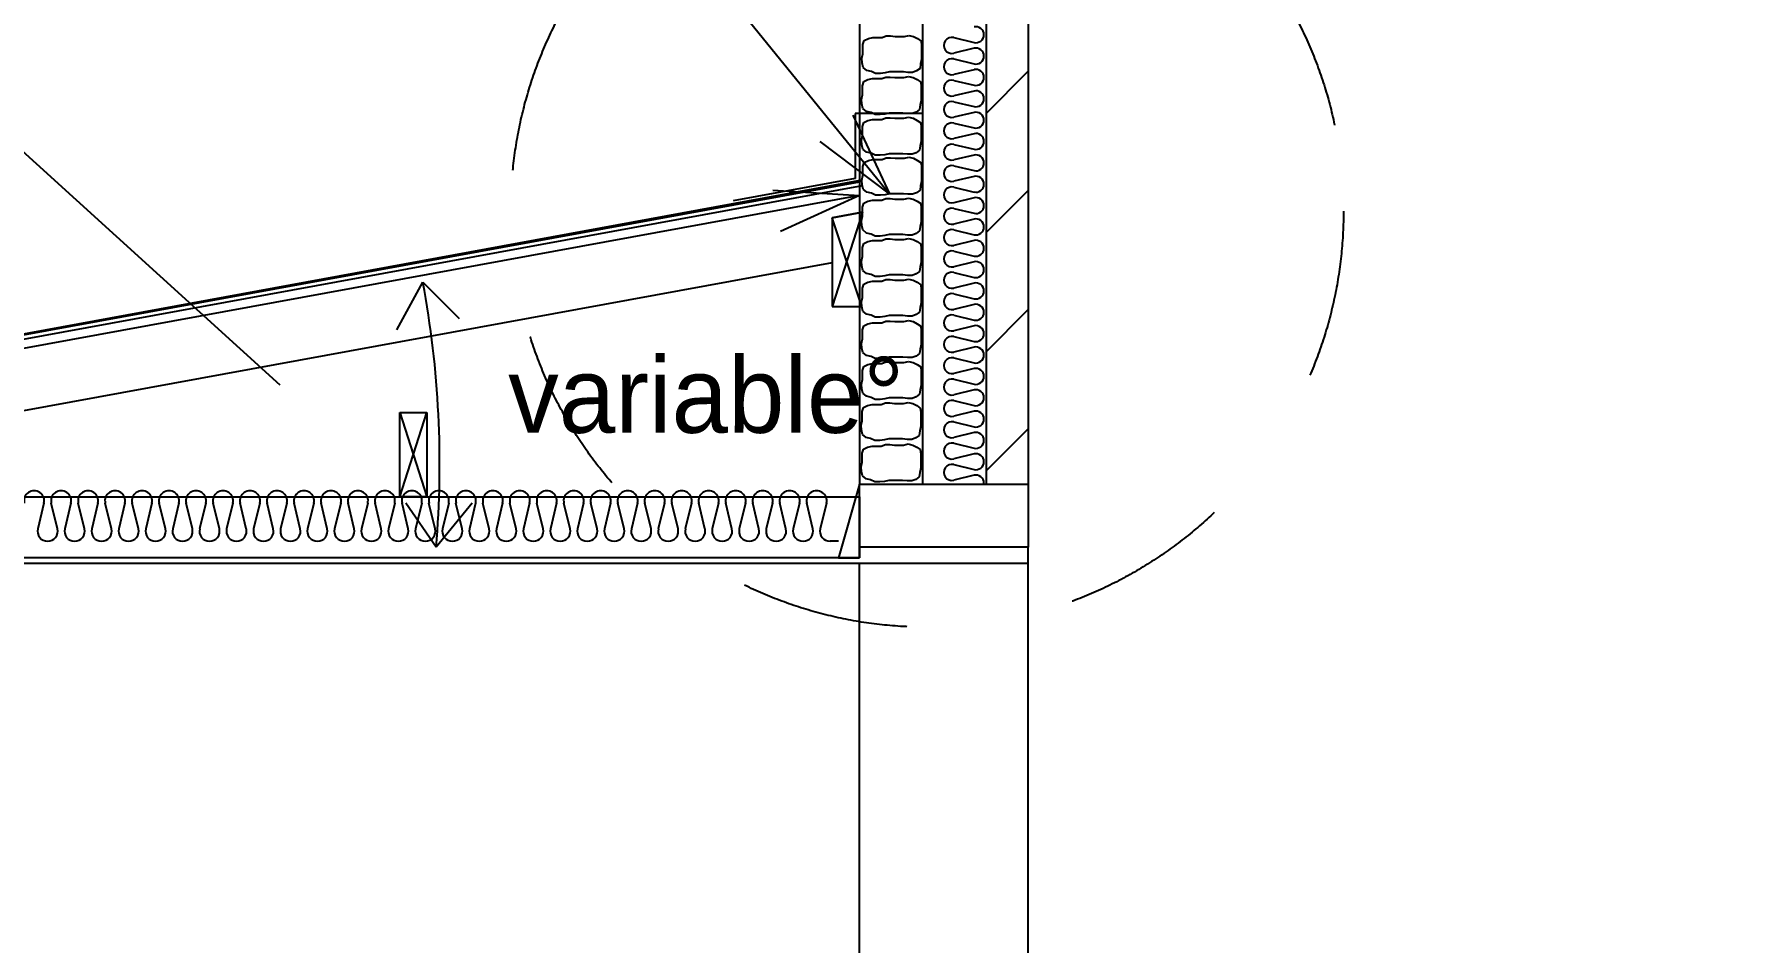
# Model space of a CAD drawing. Header units: millimetres. Extents: x -21022 to 21192, y -14865 to 14865.
# Drawn here: x 392 to 4438, y 5773 to 7929 of the extents above; entities that cross this region are included whole.
import ezdxf

# ---------------------------------------------------------------- set-up
doc = ezdxf.new("R2010")
doc.units = ezdxf.units.MM
for name, pattern in [('BORDER', [16, 13, -1, 1, -1]), ('CENTER', [16, 9, -2, 3, -2]), ('DOT', [16, 4, -4, 4, -4])]:
    doc.linetypes.add(name, pattern=pattern)
for name, color, linetype, true_color in [('00_-_ELEVATIONS', 7, 'Continuous', 0xffffff), ('00_-_SECTIONS', 7, 'Continuous', 0xffffff), ('1', 7, 'Continuous', 0xffffff)]:
    doc.layers.add(name, color=color, linetype=linetype, true_color=true_color)

# ---------------------------------------------------------------- blocks, each defined once
blk = doc.blocks.new('5DD4CEA9')
at = {"layer": '00_-_SECTIONS', "color": 8, "linetype": 'BORDER', "ltscale": 100}
for p, q in [((6, 78.1), (15.6, 82.9)), ((15.6, 82.9), (26.4, 85.3)), ((26.4, 85.3), (37.3, 85.3)), ((37.3, 85.3), (48.1, 85.3)), ((48.1, 85.3), (57.7, 89)), ((57.7, 89), (68.5, 89)), ((68.5, 89), (79.3, 87.8)), ((79.3, 87.8), (90.2, 87.8)), ((90.2, 87.8), (101, 87.8)), ((101, 87.8), (111.8, 90.2)), ((111.8, 90.2), (122.6, 87.8)), ((122.6, 87.8), (132.2, 82.9)), ((132.2, 82.9), (140.6, 76.9)), ((0, 36.1), (2.4, 46.9)), ((2.4, 68.5), (6, 78.1)), ((2.4, 57.7), (2.4, 68.5)), ((2.4, 46.9), (2.4, 57.7)), ((140.6, 76.9), (141.8, 66.1)), ((141.8, 66.1), (141.8, 55.3)), ((141.8, 55.3), (141.8, 44.5)), ((141.8, 44.5), (141.8, 33.7)), ((1.2, 25.2), (0, 36.1)), ((3.6, 14.4), (1.2, 25.2)), ((12, 7.2), (3.6, 14.4)), ((22.8, 4.8), (12, 7.2)), ((32.5, 0), (22.8, 4.8)), ((55.3, 1.2), (44.5, 0)), ((66.1, 3.6), (55.3, 1.2)), ((76.9, 3.6), (66.1, 3.6)), ((87.8, 3.6), (76.9, 3.6)), ((98.6, 3.6), (87.8, 3.6)), ((109.4, 2.4), (98.6, 3.6)), ((120.2, 2.4), (109.4, 2.4)), ((129.8, 6), (120.2, 2.4)), ((138.2, 12), (129.8, 6)), ((139.4, 22.8), (138.2, 12)), ((141.8, 33.7), (139.4, 22.8)), ((44.5, 0), (32.5, 0))]:
    blk.add_line(p, q, dxfattribs=at)
blk = doc.blocks.new('C92AC2E7')
at = {"layer": '00_-_SECTIONS', "color": 8, "linetype": 'BORDER', "ltscale": 100}
for p, q in [((6, 78.1), (15.6, 82.9)), ((15.6, 82.9), (26.4, 85.3)), ((26.4, 85.3), (37.3, 85.3)), ((37.3, 85.3), (48.1, 85.3)), ((48.1, 85.3), (57.7, 89)), ((57.7, 89), (68.5, 89)), ((68.5, 89), (79.3, 87.8)), ((79.3, 87.8), (90.2, 87.8)), ((90.2, 87.8), (101, 87.8)), ((101, 87.8), (111.8, 90.2)), ((111.8, 90.2), (122.6, 87.8)), ((122.6, 87.8), (132.2, 82.9)), ((132.2, 82.9), (140.6, 76.9)), ((0, 36.1), (2.4, 46.9)), ((2.4, 68.5), (6, 78.1)), ((2.4, 57.7), (2.4, 68.5)), ((2.4, 46.9), (2.4, 57.7)), ((140.6, 76.9), (141.8, 66.1)), ((141.8, 66.1), (141.8, 55.3)), ((141.8, 55.3), (141.8, 44.5)), ((141.8, 44.5), (141.8, 33.7)), ((1.2, 25.2), (0, 36.1)), ((3.6, 14.4), (1.2, 25.2)), ((12, 7.2), (3.6, 14.4)), ((22.8, 4.8), (12, 7.2)), ((32.5, 0), (22.8, 4.8)), ((55.3, 1.2), (44.5, 0)), ((66.1, 3.6), (55.3, 1.2)), ((76.9, 3.6), (66.1, 3.6)), ((87.8, 3.6), (76.9, 3.6)), ((98.6, 3.6), (87.8, 3.6)), ((109.4, 2.4), (98.6, 3.6)), ((120.2, 2.4), (109.4, 2.4)), ((129.8, 6), (120.2, 2.4)), ((138.2, 12), (129.8, 6)), ((139.4, 22.8), (138.2, 12)), ((141.8, 33.7), (139.4, 22.8)), ((44.5, 0), (32.5, 0))]:
    blk.add_line(p, q, dxfattribs=at)
blk = doc.blocks.new('46C7E2D7')
at = {"layer": '00_-_SECTIONS', "color": 8, "linetype": 'BORDER', "ltscale": 100}
for p, q in [((6, 78.1), (15.6, 82.9)), ((15.6, 82.9), (26.4, 85.3)), ((26.4, 85.3), (37.3, 85.3)), ((37.3, 85.3), (48.1, 85.3)), ((48.1, 85.3), (57.7, 89)), ((57.7, 89), (68.5, 89)), ((68.5, 89), (79.3, 87.8)), ((79.3, 87.8), (90.2, 87.8)), ((90.2, 87.8), (101, 87.8)), ((101, 87.8), (111.8, 90.2)), ((111.8, 90.2), (122.6, 87.8)), ((122.6, 87.8), (132.2, 82.9)), ((132.2, 82.9), (140.6, 76.9)), ((0, 36.1), (2.4, 46.9)), ((2.4, 68.5), (6, 78.1)), ((2.4, 57.7), (2.4, 68.5)), ((2.4, 46.9), (2.4, 57.7)), ((140.6, 76.9), (141.8, 66.1)), ((141.8, 66.1), (141.8, 55.3)), ((141.8, 55.3), (141.8, 44.5)), ((141.8, 44.5), (141.8, 33.7)), ((1.2, 25.2), (0, 36.1)), ((3.6, 14.4), (1.2, 25.2)), ((12, 7.2), (3.6, 14.4)), ((22.8, 4.8), (12, 7.2)), ((32.5, 0), (22.8, 4.8)), ((44.5, 0), (32.5, 0)), ((55.3, 1.2), (44.5, 0)), ((66.1, 3.6), (55.3, 1.2)), ((76.9, 3.6), (66.1, 3.6)), ((87.8, 3.6), (76.9, 3.6)), ((98.6, 3.6), (87.8, 3.6)), ((109.4, 2.4), (98.6, 3.6)), ((120.2, 2.4), (109.4, 2.4)), ((129.8, 6), (120.2, 2.4)), ((138.2, 12), (129.8, 6)), ((139.4, 22.8), (138.2, 12)), ((141.8, 33.7), (139.4, 22.8))]:
    blk.add_line(p, q, dxfattribs=at)
blk = doc.blocks.new('88020839')
at = {"layer": '00_-_SECTIONS', "color": 8, "linetype": 'BORDER', "ltscale": 100}
for p, q in [((6, 78.1), (15.6, 82.9)), ((15.6, 82.9), (26.4, 85.3)), ((26.4, 85.3), (37.3, 85.3)), ((37.3, 85.3), (48.1, 85.3)), ((48.1, 85.3), (57.7, 89)), ((57.7, 89), (68.5, 89)), ((68.5, 89), (79.3, 87.8)), ((79.3, 87.8), (90.2, 87.8)), ((90.2, 87.8), (101, 87.8)), ((101, 87.8), (111.8, 90.2)), ((111.8, 90.2), (122.6, 87.8)), ((122.6, 87.8), (132.2, 82.9)), ((132.2, 82.9), (140.6, 76.9)), ((0, 36.1), (2.4, 46.9)), ((2.4, 68.5), (6, 78.1)), ((2.4, 57.7), (2.4, 68.5)), ((2.4, 46.9), (2.4, 57.7)), ((140.6, 76.9), (141.8, 66.1)), ((141.8, 66.1), (141.8, 55.3)), ((141.8, 55.3), (141.8, 44.5)), ((141.8, 44.5), (141.8, 33.7)), ((1.2, 25.2), (0, 36.1)), ((3.6, 14.4), (1.2, 25.2)), ((12, 7.2), (3.6, 14.4)), ((22.8, 4.8), (12, 7.2)), ((32.5, 0), (22.8, 4.8)), ((44.5, 0), (32.5, 0)), ((55.3, 1.2), (44.5, 0)), ((66.1, 3.6), (55.3, 1.2)), ((76.9, 3.6), (66.1, 3.6)), ((87.8, 3.6), (76.9, 3.6)), ((98.6, 3.6), (87.8, 3.6)), ((109.4, 2.4), (98.6, 3.6)), ((120.2, 2.4), (109.4, 2.4)), ((129.8, 6), (120.2, 2.4)), ((138.2, 12), (129.8, 6)), ((139.4, 22.8), (138.2, 12)), ((141.8, 33.7), (139.4, 22.8))]:
    blk.add_line(p, q, dxfattribs=at)
blk = doc.blocks.new('10ACC8D1')
at = {"layer": '00_-_SECTIONS', "color": 8, "linetype": 'BORDER', "ltscale": 100}
for p, q in [((6, 78.1), (15.6, 82.9)), ((15.6, 82.9), (26.4, 85.3)), ((26.4, 85.3), (37.3, 85.3)), ((37.3, 85.3), (48.1, 85.3)), ((48.1, 85.3), (57.7, 89)), ((57.7, 89), (68.5, 89)), ((68.5, 89), (79.3, 87.8)), ((79.3, 87.8), (90.2, 87.8)), ((90.2, 87.8), (101, 87.8)), ((101, 87.8), (111.8, 90.2)), ((111.8, 90.2), (122.6, 87.8)), ((122.6, 87.8), (132.2, 82.9)), ((132.2, 82.9), (140.6, 76.9)), ((0, 36.1), (2.4, 46.9)), ((2.4, 68.5), (6, 78.1)), ((2.4, 57.7), (2.4, 68.5)), ((2.4, 46.9), (2.4, 57.7)), ((140.6, 76.9), (141.8, 66.1)), ((141.8, 66.1), (141.8, 55.3)), ((141.8, 55.3), (141.8, 44.5)), ((141.8, 44.5), (141.8, 33.7)), ((1.2, 25.2), (0, 36.1)), ((3.6, 14.4), (1.2, 25.2)), ((12, 7.2), (3.6, 14.4)), ((22.8, 4.8), (12, 7.2)), ((32.5, 0), (22.8, 4.8)), ((44.5, 0), (32.5, 0)), ((55.3, 1.2), (44.5, 0)), ((66.1, 3.6), (55.3, 1.2)), ((76.9, 3.6), (66.1, 3.6)), ((87.8, 3.6), (76.9, 3.6)), ((98.6, 3.6), (87.8, 3.6)), ((109.4, 2.4), (98.6, 3.6)), ((120.2, 2.4), (109.4, 2.4)), ((129.8, 6), (120.2, 2.4)), ((138.2, 12), (129.8, 6)), ((139.4, 22.8), (138.2, 12)), ((141.8, 33.7), (139.4, 22.8))]:
    blk.add_line(p, q, dxfattribs=at)
blk = doc.blocks.new('ABFC4F99')
at = {"layer": '00_-_SECTIONS', "color": 8, "linetype": 'BORDER', "ltscale": 100}
for p, q in [((6, 78.1), (15.6, 82.9)), ((15.6, 82.9), (26.4, 85.3)), ((26.4, 85.3), (37.3, 85.3)), ((37.3, 85.3), (48.1, 85.3)), ((48.1, 85.3), (57.7, 89)), ((57.7, 89), (68.5, 89)), ((68.5, 89), (79.3, 87.8)), ((79.3, 87.8), (90.2, 87.8)), ((90.2, 87.8), (101, 87.8)), ((101, 87.8), (111.8, 90.2)), ((111.8, 90.2), (122.6, 87.8)), ((122.6, 87.8), (132.2, 82.9)), ((132.2, 82.9), (140.6, 76.9)), ((0, 36.1), (2.4, 46.9)), ((2.4, 68.5), (6, 78.1)), ((2.4, 57.7), (2.4, 68.5)), ((2.4, 46.9), (2.4, 57.7)), ((140.6, 76.9), (141.8, 66.1)), ((141.8, 66.1), (141.8, 55.3)), ((141.8, 55.3), (141.8, 44.5)), ((141.8, 44.5), (141.8, 33.7)), ((1.2, 25.2), (0, 36.1)), ((3.6, 14.4), (1.2, 25.2)), ((12, 7.2), (3.6, 14.4)), ((22.8, 4.8), (12, 7.2)), ((32.5, 0), (22.8, 4.8)), ((44.5, 0), (32.5, 0)), ((55.3, 1.2), (44.5, 0)), ((66.1, 3.6), (55.3, 1.2)), ((76.9, 3.6), (66.1, 3.6)), ((87.8, 3.6), (76.9, 3.6)), ((98.6, 3.6), (87.8, 3.6)), ((109.4, 2.4), (98.6, 3.6)), ((120.2, 2.4), (109.4, 2.4)), ((129.8, 6), (120.2, 2.4)), ((138.2, 12), (129.8, 6)), ((139.4, 22.8), (138.2, 12)), ((141.8, 33.7), (139.4, 22.8))]:
    blk.add_line(p, q, dxfattribs=at)
blk = doc.blocks.new('A8F52033')
at = {"layer": '00_-_SECTIONS', "color": 2, "linetype": 'Continuous', "ltscale": 100}
for p, q in [((2406.4, 2205.9), (2413, 2355.8)), ((2413, 2355.8), (2555, 2307.4)), ((2753.3, 1354.9), (2657.3, 1469)), ((2834.8, 1477.2), (2753.3, 1354.9)), ((0, 516.3), (61.7, 629.1)), ((61.7, 629.1), (147.9, 543.1)), ((93.2, 0), (21, 105)), ((179, 105), (93.2, 0))]:
    blk.add_line(p, q, dxfattribs=at)
at = {"layer": '00_-_SECTIONS', "color": 8, "linetype": 'CENTER', "ltscale": 100}
blk.add_line((1855.4, 1352.4), (2751.7, 1352.4), dxfattribs=at)
at = {"layer": '00_-_SECTIONS', "color": 2, "linetype": 'Continuous', "ltscale": 100}
for centre, radius, start, end in [((1138.4, 1364), 1615, 359.6743, 37.8852), ((1138.4, 1364), 1615, 359.6743, 37.8852), ((-2254.6, 197.9), 2356.1, 355.1807, 10.5449), ((-2254.6, 197.9), 2356.1, 355.1807, 10.5449)]:
    blk.add_arc(centre, radius, start, end, dxfattribs=at)
at = {"layer": '00_-_SECTIONS', "color": 15, "linetype": 'BORDER', "ltscale": 100}
for s, p in [('40°', (2836.2, 1619.3)), ('variable°', (263.8, 271.7))]:
    blk.add_text(s, height=180, dxfattribs=at).set_placement(p)
at = {"layer": '00_-_SECTIONS'}
blk.add_attdef('Sfb', (0, 0), '', height=1, dxfattribs=at)
blk = doc.blocks.new('63A1C8D4')
at = {"layer": '00_-_SECTIONS', "color": 8, "linetype": 'BORDER', "ltscale": 100}
for p, q in [((6, 78.1), (15.6, 82.9)), ((15.6, 82.9), (26.4, 85.3)), ((26.4, 85.3), (37.3, 85.3)), ((37.3, 85.3), (48.1, 85.3)), ((48.1, 85.3), (57.7, 89)), ((57.7, 89), (68.5, 89)), ((68.5, 89), (79.3, 87.8)), ((79.3, 87.8), (90.2, 87.8)), ((90.2, 87.8), (101, 87.8)), ((101, 87.8), (111.8, 90.2)), ((111.8, 90.2), (122.6, 87.8)), ((122.6, 87.8), (132.2, 82.9)), ((132.2, 82.9), (140.6, 76.9)), ((0, 36.1), (2.4, 46.9)), ((2.4, 68.5), (6, 78.1)), ((2.4, 57.7), (2.4, 68.5)), ((2.4, 46.9), (2.4, 57.7)), ((140.6, 76.9), (141.8, 66.1)), ((141.8, 66.1), (141.8, 55.3)), ((141.8, 55.3), (141.8, 44.5)), ((141.8, 44.5), (141.8, 33.7)), ((1.2, 25.2), (0, 36.1)), ((3.6, 14.4), (1.2, 25.2)), ((12, 7.2), (3.6, 14.4)), ((22.8, 4.8), (12, 7.2)), ((32.5, 0), (22.8, 4.8)), ((44.5, 0), (32.5, 0)), ((55.3, 1.2), (44.5, 0)), ((66.1, 3.6), (55.3, 1.2)), ((76.9, 3.6), (66.1, 3.6)), ((87.8, 3.6), (76.9, 3.6)), ((98.6, 3.6), (87.8, 3.6)), ((109.4, 2.4), (98.6, 3.6)), ((120.2, 2.4), (109.4, 2.4)), ((129.8, 6), (120.2, 2.4)), ((138.2, 12), (129.8, 6)), ((139.4, 22.8), (138.2, 12)), ((141.8, 33.7), (139.4, 22.8))]:
    blk.add_line(p, q, dxfattribs=at)
blk = doc.blocks.new('21A0FD4C')
at = {"layer": '00_-_SECTIONS', "color": 1, "linetype": 'Continuous', "ltscale": 100}
for p, q in [((249.2, 370.5), (249.2, 0)), ((249.2, 370.5), (3857.9, 370.5)), ((249.2, 0), (0, 0))]:
    blk.add_line(p, q, dxfattribs=at)
at = {"layer": '00_-_SECTIONS'}
blk.add_attdef('Sfb', (0, 0), '', height=1, dxfattribs=at)
blk = doc.blocks.new('9E0DD7A9')
at = {"layer": '00_-_SECTIONS', "color": 8, "linetype": 'BORDER', "ltscale": 100}
for p, q in [((6, 78.1), (15.6, 82.9)), ((15.6, 82.9), (26.4, 85.3)), ((26.4, 85.3), (37.3, 85.3)), ((37.3, 85.3), (48.1, 85.3)), ((48.1, 85.3), (57.7, 89)), ((57.7, 89), (68.5, 89)), ((68.5, 89), (79.3, 87.8)), ((79.3, 87.8), (90.2, 87.8)), ((90.2, 87.8), (101, 87.8)), ((101, 87.8), (111.8, 90.2)), ((111.8, 90.2), (122.6, 87.8)), ((122.6, 87.8), (132.2, 82.9)), ((132.2, 82.9), (140.6, 76.9)), ((0, 36.1), (2.4, 46.9)), ((2.4, 68.5), (6, 78.1)), ((2.4, 57.7), (2.4, 68.5)), ((2.4, 46.9), (2.4, 57.7)), ((140.6, 76.9), (141.8, 66.1)), ((141.8, 66.1), (141.8, 55.3)), ((141.8, 55.3), (141.8, 44.5)), ((141.8, 44.5), (141.8, 33.7)), ((1.2, 25.2), (0, 36.1)), ((3.6, 14.4), (1.2, 25.2)), ((12, 7.2), (3.6, 14.4)), ((22.8, 4.8), (12, 7.2)), ((32.5, 0), (22.8, 4.8)), ((55.3, 1.2), (44.5, 0)), ((66.1, 3.6), (55.3, 1.2)), ((76.9, 3.6), (66.1, 3.6)), ((87.8, 3.6), (76.9, 3.6)), ((98.6, 3.6), (87.8, 3.6)), ((109.4, 2.4), (98.6, 3.6)), ((120.2, 2.4), (109.4, 2.4)), ((129.8, 6), (120.2, 2.4)), ((138.2, 12), (129.8, 6)), ((139.4, 22.8), (138.2, 12)), ((141.8, 33.7), (139.4, 22.8)), ((44.5, 0), (32.5, 0))]:
    blk.add_line(p, q, dxfattribs=at)
blk = doc.blocks.new('8A2011B0')
at = {"layer": '00_-_SECTIONS', "color": 1, "linetype": 'Continuous', "ltscale": 100}
for p, q in [((18498.3, 18801.5), (20958.1, 16566.1)), ((18518.8, 16349.4), (22333.4, 17048.1))]:
    blk.add_line(p, q, dxfattribs=at)
at = {"layer": '00_-_SECTIONS', "color": 3, "linetype": 'Continuous', "ltscale": 100}
blk.add_line((22333.4, 16330.8), (22733.4, 16330.8), dxfattribs=at)
at = {"layer": '00_-_SECTIONS', "color": 2, "linetype": 'Continuous', "ltscale": 100}
for p, q in [((22733.4, 14693.3), (22733.4, 16180.8)), ((22333.4, 14693.3), (22333.4, 16143.3))]:
    blk.add_line(p, q, dxfattribs=at)
at = {"layer": '00_-_SECTIONS'}
blk.add_attdef('Sfb', (0, 0), '', height=1, dxfattribs=at)
blk = doc.blocks.new('45408D56')
at = {"layer": '00_-_SECTIONS', "color": 8, "linetype": 'BORDER', "ltscale": 100}
for p, q in [((6, 78.1), (15.6, 82.9)), ((15.6, 82.9), (26.4, 85.3)), ((26.4, 85.3), (37.3, 85.3)), ((37.3, 85.3), (48.1, 85.3)), ((48.1, 85.3), (57.7, 89)), ((57.7, 89), (68.5, 89)), ((68.5, 89), (79.3, 87.8)), ((79.3, 87.8), (90.2, 87.8)), ((90.2, 87.8), (101, 87.8)), ((101, 87.8), (111.8, 90.2)), ((111.8, 90.2), (122.6, 87.8)), ((122.6, 87.8), (132.2, 82.9)), ((132.2, 82.9), (140.6, 76.9)), ((0, 36.1), (2.4, 46.9)), ((2.4, 68.5), (6, 78.1)), ((2.4, 57.7), (2.4, 68.5)), ((2.4, 46.9), (2.4, 57.7)), ((140.6, 76.9), (141.8, 66.1)), ((141.8, 66.1), (141.8, 55.3)), ((141.8, 55.3), (141.8, 44.5)), ((141.8, 44.5), (141.8, 33.7)), ((1.2, 25.2), (0, 36.1)), ((3.6, 14.4), (1.2, 25.2)), ((12, 7.2), (3.6, 14.4)), ((22.8, 4.8), (12, 7.2)), ((32.5, 0), (22.8, 4.8)), ((55.3, 1.2), (44.5, 0)), ((66.1, 3.6), (55.3, 1.2)), ((76.9, 3.6), (66.1, 3.6)), ((87.8, 3.6), (76.9, 3.6)), ((98.6, 3.6), (87.8, 3.6)), ((109.4, 2.4), (98.6, 3.6)), ((120.2, 2.4), (109.4, 2.4)), ((129.8, 6), (120.2, 2.4)), ((138.2, 12), (129.8, 6)), ((139.4, 22.8), (138.2, 12)), ((141.8, 33.7), (139.4, 22.8)), ((44.5, 0), (32.5, 0))]:
    blk.add_line(p, q, dxfattribs=at)
blk = doc.blocks.new('DB3517A0')
at = {"layer": '00_-_SECTIONS', "linetype": 'Continuous', "ltscale": 100}
h = blk.add_hatch(dxfattribs=at)
h.set_pattern_fill('AR-CONC', color=1, scale=100, angle=30, style=0)
h.paths.add_polyline_path([(0, 5), (0, 150), (150, 150), (300, 150), (400, 150), (400, 0), (0, 0)])
at = {"layer": '00_-_SECTIONS', "color": 2, "linetype": 'Continuous', "ltscale": 100}
for p, q in [((0, 150), (400, 150)), ((0, 0), (0, 150)), ((400, 150), (400, 0)), ((400, 0), (0, 0))]:
    blk.add_line(p, q, dxfattribs=at)
at = {"layer": '00_-_SECTIONS'}
blk.add_attdef('Sfb', (0, 0), '', height=1, dxfattribs=at)
blk = doc.blocks.new('24CADA6C')
at = {"layer": '00_-_SECTIONS', "linetype": 'Continuous', "ltscale": 100}
h = blk.add_hatch(dxfattribs=at)
h.set_pattern_fill('_USER', color=1, scale=200, angle=45, style=0, pattern_type=0)
h.set_pattern_definition([(45, (0, 0), (-141.42, 141.42), [])])
h.paths.add_polyline_path([(400, 781.3), (400, 0), (300, 0), (300, 798), (400, 781.3), (400, 1173.4)])
h.paths.add_polyline_path([(400, 781.3), (300, 798), (300, 1104.2), (300, 1176.8), (400, 1176.8), (400, 1173.4)])
at = {"layer": '00_-_SECTIONS', "color": 1, "linetype": 'Continuous', "ltscale": 100}
for p, q in [((150, 0), (150, 1462.8)), ((300, 1176.8), (300, 0)), ((223.5, 1059.5), (271.5, 1047.9)), ((271.5, 1034.2), (223.5, 1022.6)), ((223.5, 1008.9), (271.5, 997.2)), ((271.5, 983.5), (223.5, 971.9)), ((223.5, 958.2), (271.5, 946.6)), ((271.5, 932.9), (223.5, 921.2)), ((223.5, 907.5), (271.5, 895.9)), ((271.5, 882.2), (223.5, 870.6)), ((223.5, 856.9), (271.5, 845.2)), ((271.5, 831.5), (223.5, 819.9)), ((223.5, 806.2), (271.5, 794.6)), ((271.5, 780.9), (223.5, 769.2)), ((223.5, 755.5), (271.5, 743.9)), ((271.5, 730.2), (223.5, 718.6)), ((223.5, 704.9), (271.5, 693.2)), ((271.5, 679.5), (223.5, 667.9)), ((223.5, 654.2), (271.5, 642.6)), ((271.5, 628.9), (223.5, 617.2)), ((223.5, 603.5), (271.5, 591.9)), ((271.5, 578.2), (223.5, 566.6)), ((223.5, 552.9), (271.5, 541.2)), ((271.5, 527.5), (223.5, 515.9)), ((223.5, 502.2), (271.5, 490.6)), ((271.5, 476.9), (223.5, 465.2)), ((223.5, 451.5), (271.5, 439.9)), ((271.5, 426.2), (223.5, 414.6)), ((223.5, 400.9), (271.5, 389.2)), ((271.5, 375.5), (223.5, 363.9)), ((223.5, 350.2), (271.5, 338.6)), ((271.5, 324.9), (223.5, 313.2)), ((223.5, 299.5), (271.5, 287.9)), ((271.5, 274.2), (223.5, 262.6)), ((223.5, 248.9), (271.5, 237.2)), ((271.5, 223.5), (223.5, 211.9)), ((223.5, 198.2), (271.5, 186.6)), ((271.5, 172.9), (223.5, 161.2)), ((223.5, 147.5), (271.5, 135.9)), ((271.5, 122.2), (223.5, 110.6)), ((223.5, 96.9), (271.5, 85.2)), ((271.5, 71.5), (223.5, 59.9)), ((223.5, 46.2), (271.5, 34.6)), ((271.5, 20.9), (223.5, 9.2)), ((295, 0), (295, 2.4))]:
    blk.add_line(p, q, dxfattribs=at)
at = {"layer": '00_-_SECTIONS', "color": 3, "linetype": 'Continuous', "ltscale": 100}
for p, q in [((0, 1337), (0, 0)), ((400, 1176.8), (400, 0))]:
    blk.add_line(p, q, dxfattribs=at)
at = {"layer": '00_-_SECTIONS', "color": 1, "linetype": 'Continuous', "ltscale": 100}
for centre, start, end in [((219, 1041.1), 76.4303, 283.5697), ((219, 1041.1), 76.4303, 283.5697), ((276, 1066.4), 0, 103.5697), ((276, 1066.4), 0, 103.5697), ((276, 1066.4), 256.4303, 0), ((276, 1066.4), 256.4303, 0), ((276, 1015.7), 0, 103.5697), ((276, 1015.7), 0, 103.5697), ((276, 1015.7), 256.4303, 0), ((276, 1015.7), 256.4303, 0), ((219, 990.4), 76.4303, 283.5697), ((219, 990.4), 76.4303, 283.5697), ((276, 965.1), 0, 103.5697), ((276, 965.1), 0, 103.5697), ((219, 939.7), 76.4303, 283.5697), ((219, 939.7), 76.4303, 283.5697), ((276, 965.1), 256.4303, 0), ((276, 965.1), 256.4303, 0), ((276, 914.4), 0, 103.5697), ((276, 914.4), 0, 103.5697), ((219, 889.1), 76.4303, 283.5697), ((219, 889.1), 76.4303, 283.5697), ((276, 914.4), 256.4303, 0), ((276, 914.4), 256.4303, 0), ((219, 838.4), 76.4303, 283.5697), ((219, 838.4), 76.4303, 283.5697), ((276, 863.7), 0, 103.5697), ((276, 863.7), 0, 103.5697), ((276, 863.7), 256.4303, 0), ((276, 863.7), 256.4303, 0), ((276, 813.1), 0, 103.5697), ((276, 813.1), 0, 103.5697), ((276, 813.1), 256.4303, 0), ((276, 813.1), 256.4303, 0), ((219, 787.7), 76.4303, 283.5697), ((219, 787.7), 76.4303, 283.5697), ((276, 762.4), 0, 103.5697), ((276, 762.4), 0, 103.5697), ((219, 737.1), 76.4303, 283.5697), ((219, 737.1), 76.4303, 283.5697), ((276, 762.4), 256.4303, 0), ((276, 762.4), 256.4303, 0), ((276, 711.7), 0, 103.5697), ((276, 711.7), 0, 103.5697), ((219, 686.4), 76.4303, 283.5697), ((219, 686.4), 76.4303, 283.5697), ((276, 711.7), 256.4303, 0), ((276, 711.7), 256.4303, 0), ((219, 635.7), 76.4303, 283.5697), ((219, 635.7), 76.4303, 283.5697), ((276, 661.1), 0, 103.5697), ((276, 661.1), 0, 103.5697), ((276, 661.1), 256.4303, 0), ((276, 661.1), 256.4303, 0), ((276, 610.4), 0, 103.5697), ((276, 610.4), 0, 103.5697), ((276, 610.4), 256.4303, 0), ((276, 610.4), 256.4303, 0), ((219, 585.1), 76.4303, 283.5697), ((219, 585.1), 76.4303, 283.5697), ((276, 559.7), 0, 103.5697), ((276, 559.7), 0, 103.5697), ((219, 534.4), 76.4303, 283.5697), ((219, 534.4), 76.4303, 283.5697), ((276, 559.7), 256.4303, 0), ((276, 559.7), 256.4303, 0), ((276, 509.1), 0, 103.5697), ((276, 509.1), 0, 103.5697), ((219, 483.7), 76.4303, 283.5697), ((219, 483.7), 76.4303, 283.5697), ((276, 509.1), 256.4303, 0), ((276, 509.1), 256.4303, 0), ((219, 433.1), 76.4303, 283.5697), ((219, 433.1), 76.4303, 283.5697), ((276, 458.4), 0, 103.5697), ((276, 458.4), 0, 103.5697), ((276, 458.4), 256.4303, 0), ((276, 458.4), 256.4303, 0), ((276, 407.7), 0, 103.5697), ((276, 407.7), 0, 103.5697), ((276, 407.7), 256.4303, 0), ((276, 407.7), 256.4303, 0), ((219, 382.4), 76.4303, 283.5697), ((219, 382.4), 76.4303, 283.5697), ((276, 357.1), 0, 103.5697), ((276, 357.1), 0, 103.5697), ((219, 331.7), 76.4303, 283.5697), ((219, 331.7), 76.4303, 283.5697), ((276, 357.1), 256.4303, 0), ((276, 357.1), 256.4303, 0), ((276, 306.4), 0, 103.5697), ((276, 306.4), 0, 103.5697), ((219, 281.1), 76.4303, 283.5697), ((219, 281.1), 76.4303, 283.5697), ((276, 306.4), 256.4303, 0), ((276, 306.4), 256.4303, 0), ((219, 230.4), 76.4303, 283.5697), ((219, 230.4), 76.4303, 283.5697), ((276, 255.7), 0, 103.5697), ((276, 255.7), 0, 103.5697), ((276, 255.7), 256.4303, 0), ((276, 255.7), 256.4303, 0), ((276, 205.1), 0, 103.5697), ((276, 205.1), 0, 103.5697), ((276, 205.1), 256.4303, 0), ((276, 205.1), 256.4303, 0), ((219, 179.7), 76.4303, 283.5697), ((219, 179.7), 76.4303, 283.5697), ((276, 154.4), 0, 103.5697), ((276, 154.4), 0, 103.5697), ((219, 129.1), 76.4303, 283.5697), ((219, 129.1), 76.4303, 283.5697), ((276, 154.4), 256.4303, 0), ((276, 154.4), 256.4303, 0), ((276, 103.7), 0, 103.5697), ((276, 103.7), 0, 103.5697), ((219, 78.4), 76.4303, 283.5697), ((219, 78.4), 76.4303, 283.5697), ((276, 103.7), 256.4303, 0), ((276, 103.7), 256.4303, 0), ((219, 27.7), 76.4303, 283.5697), ((219, 27.7), 76.4303, 283.5697), ((276, 53.1), 0, 103.5697), ((276, 53.1), 0, 103.5697), ((276, 53.1), 256.4303, 0), ((276, 53.1), 256.4303, 0), ((276, 2.4), 0, 103.5697), ((276, 2.4), 0, 103.5697)]:
    blk.add_arc(centre, 19, start, end, dxfattribs=at)
at = {"layer": '00_-_SECTIONS'}
blk.add_attdef('Sfb', (0, 0), '', height=1, dxfattribs=at)
blk = doc.blocks.new('072E38FB')
at = {"layer": '00_-_SECTIONS', "color": 8, "linetype": 'BORDER', "ltscale": 100}
for p, q in [((6, 78.1), (15.6, 82.9)), ((15.6, 82.9), (26.4, 85.3)), ((26.4, 85.3), (37.3, 85.3)), ((37.3, 85.3), (48.1, 85.3)), ((48.1, 85.3), (57.7, 89)), ((57.7, 89), (68.5, 89)), ((68.5, 89), (79.3, 87.8)), ((79.3, 87.8), (90.2, 87.8)), ((90.2, 87.8), (101, 87.8)), ((101, 87.8), (111.8, 90.2)), ((111.8, 90.2), (122.6, 87.8)), ((122.6, 87.8), (132.2, 82.9)), ((132.2, 82.9), (140.6, 76.9)), ((0, 36.1), (2.4, 46.9)), ((2.4, 68.5), (6, 78.1)), ((2.4, 57.7), (2.4, 68.5)), ((2.4, 46.9), (2.4, 57.7)), ((140.6, 76.9), (141.8, 66.1)), ((141.8, 66.1), (141.8, 55.3)), ((141.8, 55.3), (141.8, 44.5)), ((141.8, 44.5), (141.8, 33.7)), ((1.2, 25.2), (0, 36.1)), ((3.6, 14.4), (1.2, 25.2)), ((12, 7.2), (3.6, 14.4)), ((22.8, 4.8), (12, 7.2)), ((32.5, 0), (22.8, 4.8)), ((55.3, 1.2), (44.5, 0)), ((66.1, 3.6), (55.3, 1.2)), ((76.9, 3.6), (66.1, 3.6)), ((87.8, 3.6), (76.9, 3.6)), ((98.6, 3.6), (87.8, 3.6)), ((109.4, 2.4), (98.6, 3.6)), ((120.2, 2.4), (109.4, 2.4)), ((129.8, 6), (120.2, 2.4)), ((138.2, 12), (129.8, 6)), ((139.4, 22.8), (138.2, 12)), ((141.8, 33.7), (139.4, 22.8)), ((44.5, 0), (32.5, 0))]:
    blk.add_line(p, q, dxfattribs=at)
blk = doc.blocks.new('AB07C46C')
at = {"layer": '00_-_ELEVATIONS', "color": 4, "linetype": 'BORDER', "ltscale": 100}
for p, q in [((449.9, 207.4), (289.9, 207.4)), ((289.9, 207.4), (289.9, 53.1)), ((289.9, 53.1), (0, 0))]:
    blk.add_line(p, q, dxfattribs=at)
blk = doc.blocks.new('C9C47F4A')
at = {"layer": '00_-_SECTIONS', "color": 8, "linetype": 'BORDER', "ltscale": 100}
for p, q in [((6, 78.1), (15.6, 82.9)), ((15.6, 82.9), (26.4, 85.3)), ((26.4, 85.3), (37.3, 85.3)), ((37.3, 85.3), (48.1, 85.3)), ((48.1, 85.3), (57.7, 89)), ((57.7, 89), (68.5, 89)), ((68.5, 89), (79.3, 87.8)), ((79.3, 87.8), (90.2, 87.8)), ((90.2, 87.8), (101, 87.8)), ((101, 87.8), (111.8, 90.2)), ((111.8, 90.2), (122.6, 87.8)), ((122.6, 87.8), (132.2, 82.9)), ((132.2, 82.9), (140.6, 76.9)), ((0, 36.1), (2.4, 46.9)), ((2.4, 68.5), (6, 78.1)), ((2.4, 57.7), (2.4, 68.5)), ((2.4, 46.9), (2.4, 57.7)), ((140.6, 76.9), (141.8, 66.1)), ((141.8, 66.1), (141.8, 55.3)), ((141.8, 55.3), (141.8, 44.5)), ((141.8, 44.5), (141.8, 33.7)), ((1.2, 25.2), (0, 36.1)), ((3.6, 14.4), (1.2, 25.2)), ((12, 7.2), (3.6, 14.4)), ((22.8, 4.8), (12, 7.2)), ((32.5, 0), (22.8, 4.8)), ((44.5, 0), (32.5, 0)), ((55.3, 1.2), (44.5, 0)), ((66.1, 3.6), (55.3, 1.2)), ((76.9, 3.6), (66.1, 3.6)), ((87.8, 3.6), (76.9, 3.6)), ((98.6, 3.6), (87.8, 3.6)), ((109.4, 2.4), (98.6, 3.6)), ((120.2, 2.4), (109.4, 2.4)), ((129.8, 6), (120.2, 2.4)), ((138.2, 12), (129.8, 6)), ((139.4, 22.8), (138.2, 12)), ((141.8, 33.7), (139.4, 22.8))]:
    blk.add_line(p, q, dxfattribs=at)
blk = doc.blocks.new('E432B368')
at = {"layer": '1', "color": 2, "linetype": 'DOT', "ltscale": 100}
blk.add_circle((987.5, 987.5), 987.5, dxfattribs=at)
blk.add_arc((987.5, 987.5), 987.5, 0, 0, dxfattribs=at)
blk = doc.blocks.new('05669935')
at = {"layer": '1', "color": 1, "linetype": 'Continuous', "ltscale": 100}
blk.add_line((0, 1781.6), (1446.7, 0), dxfattribs=at)
blk = doc.blocks.new('E238EB62')
at = {"layer": '1', "color": 6, "linetype": 'Continuous', "ltscale": 100}
blk.add_line((3884.2, 6658), (64.3, 5955.1), dxfattribs=at)
at = {"layer": '1', "color": 2, "linetype": 'Continuous', "ltscale": 100}
for p, q in [((66, 5945.2), (3885.9, 6644.9)), ((3878.9, 6621.3), (69.7, 5923.5)), ((3885.7, 6581.9), (3813.9, 6568.7)), ((3813.9, 6568.7), (3885.7, 6581.9)), ((3885.7, 6581.9), (3813.9, 6358)), ((3813.9, 6568.7), (3813.9, 6358)), ((3884.5, 6358), (3813.9, 6568.7)), ((3813.9, 6462), (205, 5800.9)), ((3813.9, 6358), (3884.5, 6358)), ((2788.2, 6106.5), (2852.2, 6106.5)), ((2788.2, 5906.5), (2788.2, 6106.5)), ((2788.2, 6106.5), (2852.2, 5906.5)), ((2788.2, 5906.5), (2852.2, 6106.5)), ((2852.2, 6106.5), (2852.2, 5906.5)), ((205, 5906.5), (3878.9, 5906.5)), ((2852.2, 5906.5), (2788.2, 5906.5)), ((2852.2, 5906.5), (2788.2, 5906.5)), ((3878.9, 5906.5), (3878.9, 5761.5)), ((3878.9, 5761.5), (657.7, 5761.5))]:
    blk.add_line(p, q, dxfattribs=at)
at = {"layer": '1', "color": 4, "linetype": 'Continuous', "ltscale": 100}
for p, q in [((3878.9, 5936.5), (3828.9, 5761.5)), ((3878.9, 5761.5), (3878.9, 5936.5)), ((3878.9, 5936.5), (4028.9, 5936.5)), ((3828.9, 5761.5), (3878.9, 5761.5))]:
    blk.add_line(p, q, dxfattribs=at)
at = {"layer": '1', "color": 1, "linetype": 'Continuous', "ltscale": 100}
for p, q in [((1944.3, 5891.3), (1929.6, 5830.5)), ((1976.3, 5830.5), (1961.6, 5891.3)), ((2008.3, 5891.3), (1993.6, 5830.5)), ((2040.3, 5830.5), (2025.6, 5891.3)), ((2072.3, 5891.3), (2057.6, 5830.5)), ((2104.3, 5830.5), (2089.6, 5891.3)), ((2136.3, 5891.3), (2121.6, 5830.5)), ((2168.3, 5830.5), (2153.6, 5891.3)), ((2200.3, 5891.3), (2185.6, 5830.5)), ((2232.3, 5830.5), (2217.6, 5891.3)), ((2264.3, 5891.3), (2249.6, 5830.5)), ((2296.3, 5830.5), (2281.6, 5891.3)), ((2328.3, 5891.3), (2313.6, 5830.5)), ((2360.3, 5830.5), (2345.6, 5891.3)), ((2392.3, 5891.3), (2377.6, 5830.5)), ((2424.3, 5830.5), (2409.6, 5891.3)), ((2456.3, 5891.3), (2441.6, 5830.5)), ((2488.3, 5830.5), (2473.6, 5891.3)), ((2520.3, 5891.3), (2505.6, 5830.5)), ((2552.3, 5830.5), (2537.6, 5891.3)), ((2584.3, 5891.3), (2569.6, 5830.5)), ((2616.3, 5830.5), (2601.6, 5891.3)), ((2648.3, 5891.3), (2633.6, 5830.5)), ((2680.3, 5830.5), (2665.6, 5891.3)), ((2712.3, 5891.3), (2697.6, 5830.5)), ((2744.3, 5830.5), (2729.6, 5891.3)), ((2776.3, 5891.3), (2761.6, 5830.5)), ((2808.3, 5830.5), (2793.6, 5891.3)), ((2840.3, 5891.3), (2825.6, 5830.5)), ((2872.3, 5830.5), (2857.6, 5891.3)), ((2904.3, 5891.3), (2889.6, 5830.5)), ((2936.3, 5830.5), (2921.6, 5891.3)), ((2968.3, 5891.3), (2953.6, 5830.5)), ((3000.3, 5830.5), (2985.6, 5891.3)), ((3032.3, 5891.3), (3017.6, 5830.5)), ((3064.3, 5830.5), (3049.6, 5891.3)), ((3096.3, 5891.3), (3081.6, 5830.5)), ((3128.3, 5830.5), (3113.6, 5891.3)), ((3160.3, 5891.3), (3145.6, 5830.5)), ((3192.3, 5830.5), (3177.6, 5891.3)), ((3224.3, 5891.3), (3209.6, 5830.5)), ((3256.3, 5830.5), (3241.6, 5891.3)), ((3288.3, 5891.3), (3273.6, 5830.5)), ((3320.3, 5830.5), (3305.6, 5891.3)), ((3352.3, 5891.3), (3337.6, 5830.5)), ((3384.3, 5830.5), (3369.6, 5891.3)), ((3416.3, 5891.3), (3401.6, 5830.5)), ((3448.3, 5830.5), (3433.6, 5891.3)), ((3480.3, 5891.3), (3465.6, 5830.5)), ((3512.3, 5830.5), (3497.6, 5891.3)), ((3544.3, 5891.3), (3529.6, 5830.5)), ((3576.3, 5830.5), (3561.6, 5891.3)), ((3608.3, 5891.3), (3593.6, 5830.5)), ((3640.3, 5830.5), (3625.6, 5891.3)), ((3672.3, 5891.3), (3657.6, 5830.5)), ((3704.3, 5830.5), (3689.6, 5891.3)), ((3736.3, 5891.3), (3721.6, 5830.5)), ((3768.3, 5830.5), (3753.6, 5891.3)), ((3800.3, 5891.3), (3785.6, 5830.5)), ((3828.9, 5800.9), (3809, 5800.9)), ((3828.9, 5800.9), (3828.9, 5800.9))]:
    blk.add_line(p, q, dxfattribs=at)
for centre, start, end in [((1921, 5896.9), 346.4303, 193.5697), ((1921, 5896.9), 346.4303, 193.5697), ((1985, 5896.9), 346.4303, 193.5697), ((1985, 5896.9), 346.4303, 193.5697), ((2049, 5896.9), 346.4303, 193.5697), ((2049, 5896.9), 346.4303, 193.5697), ((2113, 5896.9), 346.4303, 193.5697), ((2113, 5896.9), 346.4303, 193.5697), ((2177, 5896.9), 346.4303, 193.5697), ((2177, 5896.9), 346.4303, 193.5697), ((2241, 5896.9), 346.4303, 193.5697), ((2241, 5896.9), 346.4303, 193.5697), ((2305, 5896.9), 346.4303, 193.5697), ((2305, 5896.9), 346.4303, 193.5697), ((2369, 5896.9), 346.4303, 193.5697), ((2369, 5896.9), 346.4303, 193.5697), ((2433, 5896.9), 346.4303, 193.5697), ((2433, 5896.9), 346.4303, 193.5697), ((2497, 5896.9), 346.4303, 193.5697), ((2497, 5896.9), 346.4303, 193.5697), ((2561, 5896.9), 346.4303, 193.5697), ((2561, 5896.9), 346.4303, 193.5697), ((2625, 5896.9), 346.4303, 193.5697), ((2625, 5896.9), 346.4303, 193.5697), ((2689, 5896.9), 346.4303, 193.5697), ((2689, 5896.9), 346.4303, 193.5697), ((2753, 5896.9), 346.4303, 193.5697), ((2753, 5896.9), 346.4303, 193.5697), ((2817, 5896.9), 346.4303, 193.5697), ((2817, 5896.9), 346.4303, 193.5697), ((2881, 5896.9), 346.4303, 193.5697), ((2881, 5896.9), 346.4303, 193.5697), ((2945, 5896.9), 346.4303, 193.5697), ((2945, 5896.9), 346.4303, 193.5697), ((3009, 5896.9), 346.4303, 193.5697), ((3009, 5896.9), 346.4303, 193.5697), ((3073, 5896.9), 346.4303, 193.5697), ((3073, 5896.9), 346.4303, 193.5697), ((3137, 5896.9), 346.4303, 193.5697), ((3137, 5896.9), 346.4303, 193.5697), ((3201, 5896.9), 346.4303, 193.5697), ((3201, 5896.9), 346.4303, 193.5697), ((3265, 5896.9), 346.4303, 193.5697), ((3265, 5896.9), 346.4303, 193.5697), ((3329, 5896.9), 346.4303, 193.5697), ((3329, 5896.9), 346.4303, 193.5697), ((3393, 5896.9), 346.4303, 193.5697), ((3393, 5896.9), 346.4303, 193.5697), ((3457, 5896.9), 346.4303, 193.5697), ((3457, 5896.9), 346.4303, 193.5697), ((3521, 5896.9), 346.4303, 193.5697), ((3521, 5896.9), 346.4303, 193.5697), ((3585, 5896.9), 346.4303, 193.5697), ((3585, 5896.9), 346.4303, 193.5697), ((3649, 5896.9), 346.4303, 193.5697), ((3649, 5896.9), 346.4303, 193.5697), ((3713, 5896.9), 346.4303, 193.5697), ((3713, 5896.9), 346.4303, 193.5697), ((3777, 5896.9), 346.4303, 193.5697), ((3777, 5896.9), 346.4303, 193.5697), ((1953, 5824.9), 166.4303, 270), ((1953, 5824.9), 166.4303, 270), ((1953, 5824.9), 270, 13.5697), ((1953, 5824.9), 270, 13.5697), ((2017, 5824.9), 166.4303, 270), ((2017, 5824.9), 166.4303, 270), ((2017, 5824.9), 270, 13.5697), ((2017, 5824.9), 270, 13.5697), ((2081, 5824.9), 166.4303, 270), ((2081, 5824.9), 166.4303, 270), ((2081, 5824.9), 270, 13.5697), ((2081, 5824.9), 270, 13.5697), ((2145, 5824.9), 166.4303, 270), ((2145, 5824.9), 166.4303, 270), ((2145, 5824.9), 270, 13.5697), ((2145, 5824.9), 270, 13.5697), ((2209, 5824.9), 166.4303, 270), ((2209, 5824.9), 166.4303, 270), ((2209, 5824.9), 270, 13.5697), ((2209, 5824.9), 270, 13.5697), ((2273, 5824.9), 166.4303, 270), ((2273, 5824.9), 166.4303, 270), ((2273, 5824.9), 270, 13.5697), ((2273, 5824.9), 270, 13.5697), ((2337, 5824.9), 166.4303, 270), ((2337, 5824.9), 166.4303, 270), ((2337, 5824.9), 270, 13.5697), ((2337, 5824.9), 270, 13.5697), ((2401, 5824.9), 166.4303, 270), ((2401, 5824.9), 166.4303, 270), ((2401, 5824.9), 270, 13.5697), ((2401, 5824.9), 270, 13.5697), ((2465, 5824.9), 166.4303, 270), ((2465, 5824.9), 166.4303, 270), ((2465, 5824.9), 270, 13.5697), ((2465, 5824.9), 270, 13.5697), ((2529, 5824.9), 166.4303, 270), ((2529, 5824.9), 166.4303, 270), ((2529, 5824.9), 270, 13.5697), ((2529, 5824.9), 270, 13.5697), ((2593, 5824.9), 166.4303, 270), ((2593, 5824.9), 166.4303, 270), ((2593, 5824.9), 270, 13.5697), ((2593, 5824.9), 270, 13.5697), ((2657, 5824.9), 166.4303, 270), ((2657, 5824.9), 166.4303, 270), ((2657, 5824.9), 270, 13.5697), ((2657, 5824.9), 270, 13.5697), ((2721, 5824.9), 166.4303, 270), ((2721, 5824.9), 166.4303, 270), ((2721, 5824.9), 270, 13.5697), ((2721, 5824.9), 270, 13.5697), ((2785, 5824.9), 166.4303, 270), ((2785, 5824.9), 166.4303, 270), ((2785, 5824.9), 270, 13.5697), ((2785, 5824.9), 270, 13.5697), ((2849, 5824.9), 166.4303, 270), ((2849, 5824.9), 166.4303, 270), ((2849, 5824.9), 270, 13.5697), ((2849, 5824.9), 270, 13.5697), ((2913, 5824.9), 166.4303, 270), ((2913, 5824.9), 166.4303, 270), ((2913, 5824.9), 270, 13.5697), ((2913, 5824.9), 270, 13.5697), ((2977, 5824.9), 166.4303, 270), ((2977, 5824.9), 166.4303, 270), ((2977, 5824.9), 270, 13.5697), ((2977, 5824.9), 270, 13.5697), ((3041, 5824.9), 166.4303, 270), ((3041, 5824.9), 166.4303, 270), ((3041, 5824.9), 270, 13.5697), ((3041, 5824.9), 270, 13.5697), ((3105, 5824.9), 166.4303, 270), ((3105, 5824.9), 166.4303, 270), ((3105, 5824.9), 270, 13.5697), ((3105, 5824.9), 270, 13.5697), ((3169, 5824.9), 166.4303, 270), ((3169, 5824.9), 166.4303, 270), ((3169, 5824.9), 270, 13.5697), ((3169, 5824.9), 270, 13.5697), ((3233, 5824.9), 166.4303, 270), ((3233, 5824.9), 166.4303, 270), ((3233, 5824.9), 270, 13.5697), ((3233, 5824.9), 270, 13.5697), ((3297, 5824.9), 166.4303, 270), ((3297, 5824.9), 166.4303, 270), ((3297, 5824.9), 270, 13.5697), ((3297, 5824.9), 270, 13.5697), ((3361, 5824.9), 166.4303, 270), ((3361, 5824.9), 166.4303, 270), ((3361, 5824.9), 270, 13.5697), ((3361, 5824.9), 270, 13.5697), ((3425, 5824.9), 166.4303, 270), ((3425, 5824.9), 166.4303, 270), ((3425, 5824.9), 270, 13.5697), ((3425, 5824.9), 270, 13.5697), ((3489, 5824.9), 166.4303, 270), ((3489, 5824.9), 166.4303, 270), ((3489, 5824.9), 270, 13.5697), ((3489, 5824.9), 270, 13.5697), ((3553, 5824.9), 166.4303, 270), ((3553, 5824.9), 166.4303, 270), ((3553, 5824.9), 270, 13.5697), ((3553, 5824.9), 270, 13.5697), ((3617, 5824.9), 166.4303, 270), ((3617, 5824.9), 166.4303, 270), ((3617, 5824.9), 270, 13.5697), ((3617, 5824.9), 270, 13.5697), ((3681, 5824.9), 166.4303, 270), ((3681, 5824.9), 166.4303, 270), ((3681, 5824.9), 270, 13.5697), ((3681, 5824.9), 270, 13.5697), ((3745, 5824.9), 166.4303, 270), ((3745, 5824.9), 166.4303, 270), ((3745, 5824.9), 270, 13.5697), ((3745, 5824.9), 270, 13.5697), ((3809, 5824.9), 166.4303, 270), ((3809, 5824.9), 166.4303, 270)]:
    blk.add_arc(centre, 24, start, end, dxfattribs=at)
blk = doc.blocks.new('CA145139')
at = {"layer": '1', "color": 2, "linetype": 'Continuous', "ltscale": 100}
for p, q in [((77.6, 186.8), (164.9, 0)), ((164.9, 0), (0, 123.7))]:
    blk.add_line(p, q, dxfattribs=at)
blk = doc.blocks.new('DAD30DCA')
at = {"layer": '1', "color": 2, "linetype": 'Continuous', "ltscale": 100}
for p, q in [((0, 98.4), (205.7, 85.2)), ((205.7, 85.2), (18, 0))]:
    blk.add_line(p, q, dxfattribs=at)

msp = doc.modelspace()

# ---------------------------------------------------------------- block references
at = {"layer": '00_-_ELEVATIONS'}
msp.add_blockref('AB07C46C', (2050.2, 7533.9), dxfattribs=at)
at = {"layer": '00_-_SECTIONS'}
for name, p in [('8A2011B0', (-19983.3, -9469.4)), ('24CADA6C', (2350.1, 6861.4)), ('A8F52033', (1252.6, 6711.4)), ('5DD4CEA9', (2355.4, 7836)), ('C92AC2E7', (2354.5, 7738.4)), ('C9C47F4A', (2354.5, 7641.7)), ('9E0DD7A9', (2355.4, 7546.8)), ('46C7E2D7', (2354.5, 7450.1)), ('88020839', (2354.5, 7354.3)), ('ABFC4F99', (2354.5, 7257.7)), ('072E38FB', (2354.5, 7159.2)), ('63A1C8D4', (2354.5, 7062.5)), ('45408D56', (2353.6, 6964.9)), ('10ACC8D1', (2353.6, 6866.4)), ('DB3517A0', (2350.1, 6711.4)), ('21A0FD4C', (-1107.8, 6303.4))]:
    msp.add_blockref(name, p, dxfattribs=at)
at = {"layer": '1'}
for name, p in [('05669935', (974.8, 7550.4)), ('E432B368', (1523.1, 6521.8)), ('CA145139', (2256.6, 7550.4)), ('E238EB62', (-1528.8, 924.9)), ('DAD30DCA', (2144.4, 7460.9))]:
    msp.add_blockref(name, p, dxfattribs=at)

doc.saveas('drawing.dxf')
